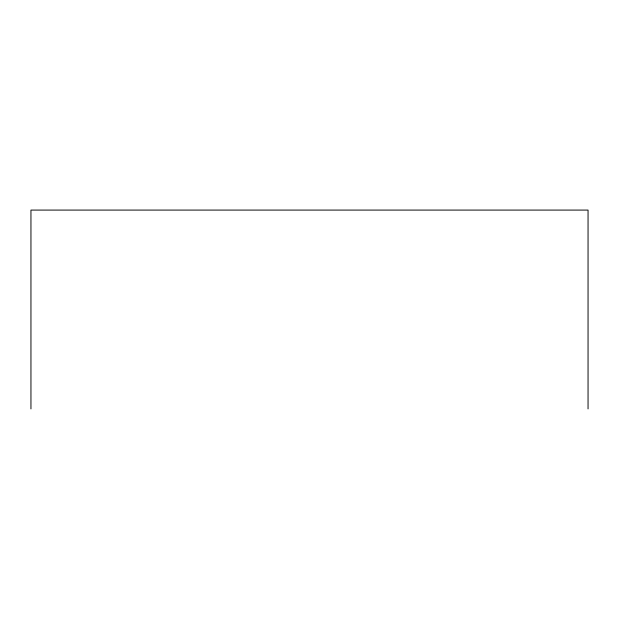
<?xml version="1.0" encoding="UTF-8"?>
<svg xmlns="http://www.w3.org/2000/svg" width="619" height="619" viewBox="0 0 619 619"><rect width="100%" height="100%" fill="white"/><g stroke="black" fill="none" stroke-linecap="round" stroke-linejoin="round"><path stroke-width="0.93" d="M588.05 408.919L588.05 210.081L30.95 210.081L30.95 408.919"/></g></svg>
